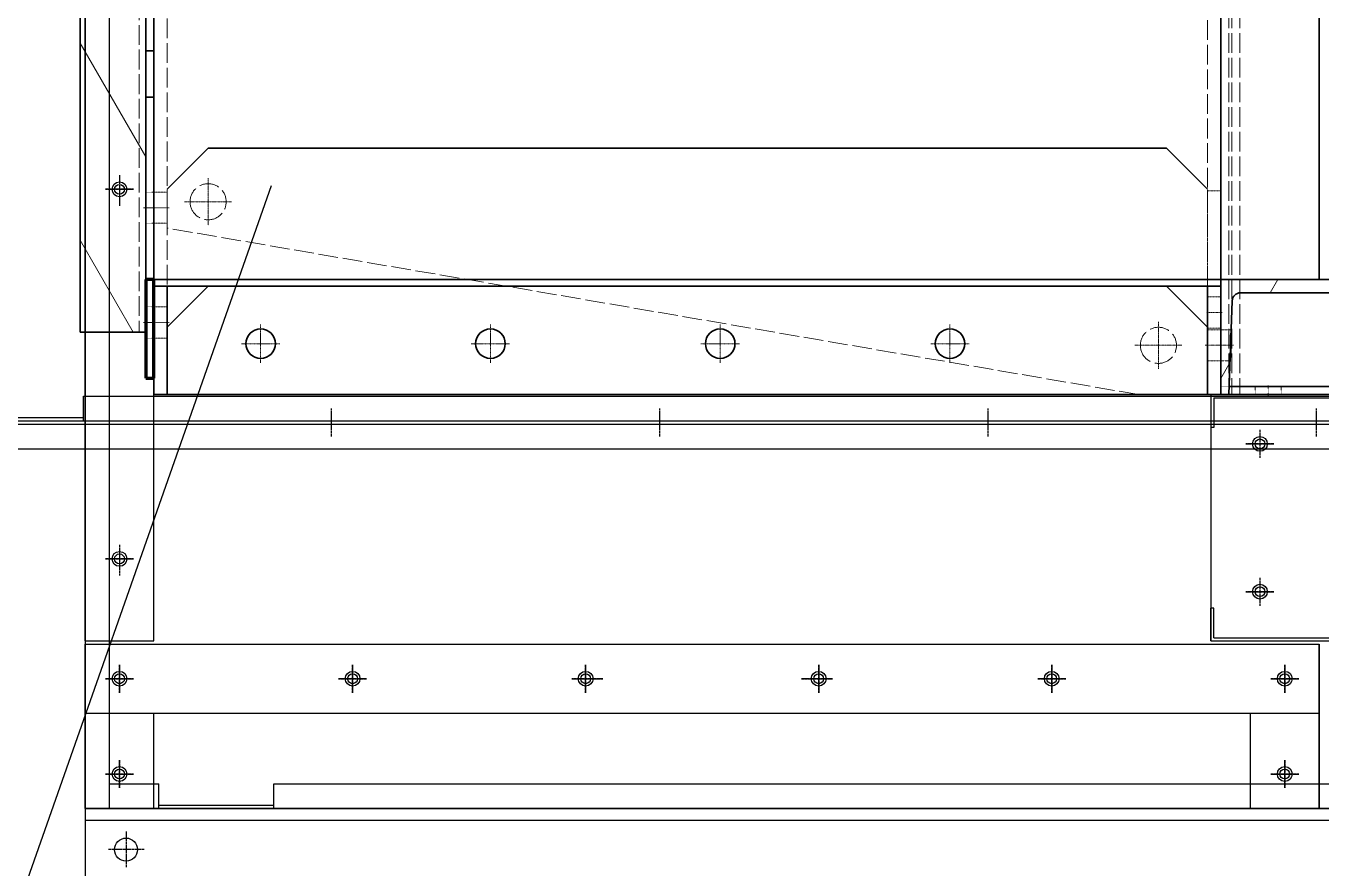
# Model space of a CAD drawing. Header units: millimetres. Extents: x 2376 to 31783, y 3878 to 24674.
# Drawn here: x 12412 to 13201, y 10311 to 10824 of the extents above; entities that cross this region are included whole.
import ezdxf

# ---------------------------------------------------------------- set-up
doc = ezdxf.new("R2010")
doc.units = ezdxf.units.MM
for name, pattern in [('CENTER', [2, 1.25, -0.25, 0.25, -0.25]), ('DASHDOT', [18.5, 12, -3, 0.5, -3]), ('DASHED', [15, 12, -3])]:
    doc.linetypes.add(name, pattern=pattern)
doc.layers.add('center', color=1, linetype='CENTER')
doc.layers.add('냉각탑_dim', color=1, linetype='Continuous')

# ---------------------------------------------------------------- blocks, each defined once
blk = doc.blocks.new('A$C55E021B5')
at = {"color": 7, "linetype": 'DASHED', "lineweight": 13}
for p, q in [((708.36, 2140.5), (708.36, 0.5)), ((713.35, 2140.5), (713.35, 0.5)), ((715, 2140.5), (715, 0.5)), ((1362, 2074.5), (1362, 66.5)), ((1370, 2074.5), (1370, 66.5)), ((720, 1968.48), (720, 172.52)), ((720, 168.07), (720, 1070.5)), ((728, 66.5), (728, 1070.5)), ((1379, 1050.5), (1379, 38.5)), ((770, 0.5), (1362, 101.88))]:
    blk.add_line(p, q, dxfattribs=at)
at = {"color": 7, "lineweight": 35}
for p, q in [((1375, 38.5), (1375, 2102.5)), ((1415, 2102.5), (1415, 38.5)), ((1370, 2070.5), (1370, 209.79)), ((1370, 2070.5), (1370, 209.79)), ((1375, 70.5), (1375, 2070.5)), ((1375, 2070.5), (1375, 209.79)), ((720, 936.5), (720, 70.5)), ((660, 560.85), (660, 70.5)), ((753, 150.5), (1337, 150.5)), ((1370, 70.5), (720, 70.5)), ((720, 66.5), (1370, 66.5)), ((753, 66.5), (1337, 66.5)), ((728, 0.5), (1362, 0.5))]:
    blk.add_line(p, q, dxfattribs=at)
at = {"color": 7, "lineweight": 13, "ltscale": 0.133334}
blk.add_line((1415, 214.47), (1375, 145.19), dxfattribs=at)
at = {"color": 7, "linetype": 'DASHED', "lineweight": 13, "ltscale": 0.046905}
blk.add_line((1370, 209.79), (1370, 181.64), dxfattribs=at)
at = {"color": 7, "lineweight": 35, "ltscale": 0.046905}
for p, q in [((1370, 181.64), (1370, 209.79)), ((1375, 181.64), (1375, 209.79))]:
    blk.add_line(p, q, dxfattribs=at)
at = {"color": 7, "lineweight": 35, "ltscale": 0.008333}
for p, q in [((1370, 209.79), (1375, 209.79)), ((1370, 181.64), (1375, 181.64)), ((1375, 70.5), (1370, 70.5)), ((1375, 10.5), (1370, 10.5))]:
    blk.add_line(p, q, dxfattribs=at)
at = {"color": 7, "lineweight": 35, "ltscale": 0.185241}
for p, q in [((1370, 181.64), (1370, 70.5)), ((1370, 181.64), (1370, 70.5)), ((1375, 181.64), (1375, 70.5))]:
    blk.add_line(p, q, dxfattribs=at)
at = {"color": 7, "lineweight": 35, "ltscale": 0.17003}
blk.add_line((720, 172.52), (720, 70.5), dxfattribs=at)
at = {"color": 7, "lineweight": 35, "ltscale": 0.16261}
blk.add_line((720, 70.5), (720, 168.07), dxfattribs=at)
at = {"color": 7, "lineweight": 35, "ltscale": 0.058926}
for p, q in [((753, 150.5), (728, 125.5)), ((753, 66.5), (728, 41.5))]:
    blk.add_line(p, q, dxfattribs=at)
at = {"color": 7, "lineweight": 35, "ltscale": 0.058925}
for p, q in [((1337, 150.5), (1362, 125.5)), ((1362, 41.5), (1337, 66.5))]:
    blk.add_line(p, q, dxfattribs=at)
at = {"color": 7, "linetype": 'DASHDOT', "lineweight": 13, "ltscale": 0.047667}
for p, q in [((1337, 132.19), (1337, 103.59)), ((1322.7, 117.89), (1351.3, 117.89)), ((758, 44.8), (758, 16.2)), ((743.7, 30.5), (772.3, 30.5))]:
    blk.add_line(p, q, dxfattribs=at)
at = {"color": 7, "linetype": 'DASHED', "lineweight": 13, "ltscale": 0.013333}
for p, q in [((720, 124.51), (728, 124.51)), ((728, 60), (720, 60)), ((728, 41), (720, 41)), ((720, 40), (728, 40)), ((720, 21), (728, 21))]:
    blk.add_line(p, q, dxfattribs=at)
at = {"color": 7, "linetype": 'DASHED', "lineweight": 13, "ltscale": 0.14}
blk.add_line((728, 41.5), (728, 125.5), dxfattribs=at)
at = {"color": 7, "linetype": 'DASHED', "lineweight": 13, "ltscale": 0.03936}
blk.add_line((1362, 101.88), (1362, 125.5), dxfattribs=at)
at = {"color": 7, "linetype": 'DASHED', "lineweight": 13, "ltscale": 0.013334}
for p, q in [((1370, 123.78), (1362, 123.78)), ((1370, 104.78), (1362, 104.78)), ((1370, 53.85), (1362, 53.85)), ((1370, 34.85), (1362, 34.85))]:
    blk.add_line(p, q, dxfattribs=at)
at = {"color": 7, "linetype": 'DASHED', "lineweight": 13, "ltscale": 0.008333}
for p, q in [((1375, 123.78), (1370, 123.78)), ((1375, 104.78), (1370, 104.78)), ((1375, 53.85), (1370, 53.85)), ((1375, 34.85), (1370, 34.85)), ((683.14, 0.5), (683.14, 5.5)), ((683.14, 0.5), (683.14, 5.5)), ((699.14, 0.5), (699.14, 5.5)), ((699.14, 0.5), (699.14, 5.5)), ((720, 5.5), (720, 0.5)), ((720, 5.5), (720, 0.5))]:
    blk.add_line(p, q, dxfattribs=at)
at = {"color": 7, "linetype": 'DASHDOT', "lineweight": 13, "ltscale": 0.025999}
for p, q in [((1376.3, 114.28), (1360.7, 114.28)), ((1376.3, 44.35), (1360.7, 44.35))]:
    blk.add_line(p, q, dxfattribs=at)
at = {"color": 7, "lineweight": 13, "ltscale": 0.10771}
blk.add_line((1415, 94.47), (1382.69, 38.5), dxfattribs=at)
at = {"color": 7, "lineweight": 35, "ltscale": 0.233334}
for p, q in [((720, 70.5), (580, 70.5)), ((580, 0.5), (720, 0.5)), ((720, 0.5), (580, 0.5)), ((720, 0.5), (580, 0.5))]:
    blk.add_line(p, q, dxfattribs=at)
at = {"color": 7, "linetype": 'DASHED', "lineweight": 13, "ltscale": 0.01}
blk.add_line((654, 70.5), (660, 70.5), dxfattribs=at)
at = {"color": 7, "lineweight": 13, "ltscale": 0.015396}
blk.add_line((689.87, 62.5), (685.25, 70.5), dxfattribs=at)
at = {"color": 7, "linetype": 'DASHED', "lineweight": 13, "ltscale": 0.116667}
blk.add_line((720, 70.5), (720, 0.5), dxfattribs=at)
at = {"color": 7, "lineweight": 35, "ltscale": 0.116667}
blk.add_line((720, 70.5), (720, 0.5), dxfattribs=at)
at = {"color": 7, "lineweight": 35, "ltscale": 0.006667}
for p, q in [((720, 66.5), (720, 70.5)), ((1370, 70.5), (1370, 66.5))]:
    blk.add_line(p, q, dxfattribs=at)
at = {"color": 7, "linetype": 'DASHED', "lineweight": 13, "ltscale": 0.006667}
blk.add_line((720, 66.5), (720, 70.5), dxfattribs=at)
at = {"color": 7, "lineweight": 35, "ltscale": 0.11}
for p, q in [((720, 66.5), (720, 0.5)), ((728, 66.5), (728, 0.5)), ((1362, 66.5), (1362, 0.5)), ((1370, 0.5), (1370, 66.5))]:
    blk.add_line(p, q, dxfattribs=at)
at = {"color": 7, "lineweight": 35, "ltscale": 0.013333}
for p, q in [((720, 66.5), (728, 66.5)), ((720, 0.5), (728, 0.5))]:
    blk.add_line(p, q, dxfattribs=at)
at = {"color": 7, "lineweight": 35, "ltscale": 0.013334}
for p, q in [((1370, 66.5), (1362, 66.5)), ((1362, 0.5), (1370, 0.5))]:
    blk.add_line(p, q, dxfattribs=at)
at = {"color": 7, "lineweight": 35, "ltscale": 0.1}
for p, q in [((1370, 70.5), (1370, 10.5)), ((1375, 70.5), (1375, 10.5))]:
    blk.add_line(p, q, dxfattribs=at)
at = {"color": 7, "lineweight": 140, "ltscale": 0.008333}
for p, q in [((1370, 70.5), (1375, 70.5)), ((1375, 10.5), (1370, 10.5))]:
    blk.add_line(p, q, dxfattribs=at)
at = {"color": 7, "lineweight": 140, "ltscale": 0.1}
for p, q in [((1370, 10.5), (1370, 70.5)), ((1375, 70.5), (1375, 10.5))]:
    blk.add_line(p, q, dxfattribs=at)
at = {"color": 7, "lineweight": 35, "ltscale": 0.193355}
blk.add_line((591.99, 62.5), (708.01, 62.5), dxfattribs=at)
at = {"color": 7, "lineweight": 35, "ltscale": 0.095349}
blk.add_line((713, 57.67), (715, 0.5), dxfattribs=at)
at = {"color": 7, "linetype": 'DASHDOT', "lineweight": 13, "ltscale": 0.016}
blk.add_line((728.8, 50.5), (719.2, 50.5), dxfattribs=at)
at = {"color": 7, "linetype": 'DASHED', "lineweight": 13, "ltscale": 0.010632}
blk.add_line((713.62, 40), (720, 40), dxfattribs=at)
at = {"color": 7, "linetype": 'DASHED', "lineweight": 13, "ltscale": 0.010079}
for p, q in [((720, 40), (713.95, 40)), ((720, 21), (713.95, 21))]:
    blk.add_line(p, q, dxfattribs=at)
at = {"color": 7, "lineweight": 35, "ltscale": 0.068333}
for p, q in [((728, 41.5), (728, 0.5)), ((1362, 0.5), (1362, 41.5))]:
    blk.add_line(p, q, dxfattribs=at)
at = {"color": 7, "linetype": 'DASHDOT', "lineweight": 13, "ltscale": 0.039}
for p, q in [((885, 43.2), (885, 19.8)), ((1025, 43.2), (1025, 19.8)), ((1165, 43.2), (1165, 19.8)), ((1305, 43.2), (1305, 19.8)), ((873.3, 31.5), (896.7, 31.5)), ((1013.3, 31.5), (1036.7, 31.5)), ((1153.3, 31.5), (1176.7, 31.5)), ((1293.3, 31.5), (1316.7, 31.5))]:
    blk.add_line(p, q, dxfattribs=at)
at = {"color": 7, "lineweight": 35, "ltscale": 0.066667}
blk.add_line((1375, 38.5), (1415, 38.5), dxfattribs=at)
at = {"color": 7, "linetype": 'DASHDOT', "lineweight": 13, "ltscale": 0.02876}
blk.add_line((712.18, 30.5), (729.44, 30.5), dxfattribs=at)
at = {"color": 7, "linetype": 'DASHED', "lineweight": 13, "ltscale": 0.009527}
blk.add_line((714.28, 21), (720, 21), dxfattribs=at)
at = {"color": 7, "lineweight": 13, "ltscale": 0.018955}
blk.add_line((720, 10.31), (714.31, 20.16), dxfattribs=at)
at = {"color": 7, "lineweight": 35, "ltscale": 0.216085}
blk.add_line((585.17, 5.5), (714.83, 5.5), dxfattribs=at)
blk.add_line((585.17, 5.5), (714.83, 5.5), dxfattribs=at)
at = {"color": 7, "linetype": 'DASHDOT', "lineweight": 13, "ltscale": 0.01}
blk.add_line((691.14, 0), (691.14, 6), dxfattribs=at)
at = {"color": 7, "linetype": 'DASHED', "lineweight": 13, "ltscale": 0.008624}
blk.add_line((714.83, 5.5), (720, 5.5), dxfattribs=at)
blk.add_line((714.83, 5.5), (720, 5.5), dxfattribs=at)
at = {"color": 7, "lineweight": 35, "ltscale": 0.008334}
blk.add_line((715, 0.5), (720, 0.5), dxfattribs=at)
at = {"color": 7, "linetype": 'DASHED', "lineweight": 13}
for centre in [(1337, 117.89), (758, 30.5)]:
    blk.add_circle(centre, 11, dxfattribs=at)
at = {"color": 7, "lineweight": 35}
for centre in [(885, 31.5), (1025, 31.5), (1165, 31.5), (1305, 31.5)]:
    blk.add_circle(centre, 9, dxfattribs=at)
blk.add_arc((708.01, 57.5), 5, 2, 90, dxfattribs=at)
at = {"color": 7, "linetype": 'DASHED', "lineweight": 13}
for ratio, start_param, end_param in [(0.034919, 0.00005, 1.070675), (0.034921, 4.212393, 6.283223), (0.034921, 1.0708, 3.14163), (0.034919, 3.141642, 4.212267)]:
    blk.add_ellipse((713.95, 30.5), major_axis=(0, 9.5), ratio=ratio, start_param=start_param, end_param=end_param, dxfattribs=at)
blk = doc.blocks.new('A$C2DCE4B7C')
for p, q in [((0, 0), (0, 100)), ((0, 0), (0, 100)), ((0, 100), (752, 100)), ((752, 100), (752, 0)), ((752, 0), (752, 100)), ((0, 0), (0, 58)), ((0, 58), (752, 58)), ((42, 0), (42, 58)), ((710, 58), (710, 0)), ((0, 0), (42, 0)), ((710, 0), (752, 0))]:
    blk.add_line(p, q)
for centre in [(21, 79), (163, 79), (305, 79), (447, 79), (589, 79), (731, 79), (731, 79), (21, 21), (731, 21)]:
    blk.add_circle(centre, 3)
at = {"layer": 'center'}
for p, q in [((21, 87.5), (21, 70.5)), ((21, 70.5), (21, 87.5)), ((163, 70.5), (163, 87.5)), ((163, 87.5), (163, 70.5)), ((305, 70.5), (305, 87.5)), ((305, 87.5), (305, 70.5)), ((447, 70.5), (447, 87.5)), ((447, 87.5), (447, 70.5)), ((589, 70.5), (589, 87.5)), ((589, 87.5), (589, 70.5)), ((731, 70.5), (731, 87.5)), ((731, 70.5), (731, 87.5)), ((731, 87.5), (731, 70.5)), ((731, 87.5), (731, 70.5)), ((29.5, 79), (12.5, 79)), ((12.5, 79), (29.5, 79)), ((154.5, 79), (171.5, 79)), ((171.5, 79), (154.5, 79)), ((296.5, 79), (313.5, 79)), ((313.5, 79), (296.5, 79)), ((436.5, 79), (453.5, 79)), ((453.5, 79), (436.5, 79)), ((580.5, 79), (597.5, 79)), ((597.5, 79), (580.5, 79)), ((722.5, 79), (739.5, 79)), ((722.5, 79), (739.5, 79)), ((739.5, 79), (722.5, 79)), ((739.5, 79), (722.5, 79)), ((21, 29.5), (21, 12.5)), ((21, 12.5), (21, 29.5)), ((731, 12.5), (731, 29.5)), ((731, 29.5), (731, 12.5)), ((29.5, 21), (12.5, 21)), ((12.5, 21), (29.5, 21)), ((739.5, 21), (722.5, 21)), ((739.5, 21), (722.5, 21))]:
    blk.add_line(p, q, dxfattribs=at)
blk = doc.blocks.new('A$C6D98368F')
for p, q in [((0, 266), (2118, 266)), ((0, 266), (0, 166)), ((0, 266), (0, 166)), ((0, 259), (2118, 259)), ((0, 259), (2118, 259))]:
    blk.add_line(p, q)
blk.add_circle((25, 241), 7)
blk.add_circle((25, 241), 7)
blk.add_circle((25, 241), 7)
at = {"layer": 'center'}
for p, q in [((25, 252), (25, 230)), ((36, 241), (14, 241))]:
    blk.add_line(p, q, dxfattribs=at)
blk = doc.blocks.new('A$C3A446159')
for p, q in [((0, 150), (0, 0)), ((0, 150), (150, 150)), ((0, 150), (0, 130)), ((150, 150), (150, 0)), ((2, 148), (148, 148)), ((2, 148), (2, 130)), ((148, 148), (148, 2)), ((2, 130), (0, 130)), ((2, 20), (0, 20)), ((0, 0), (0, 20)), ((2, 2), (2, 20)), ((0, 0), (150, 0)), ((2, 2), (148, 2))]:
    blk.add_line(p, q)
for centre in [(30, 120), (120, 120), (30, 30), (120, 30)]:
    blk.add_circle(centre, 3)
at = {"layer": 'center'}
for p, q in [((30, 128.5), (30, 111.5)), ((120, 128.5), (120, 111.5)), ((38.5, 120), (21.5, 120)), ((128.5, 120), (111.5, 120)), ((30, 38.5), (30, 21.5)), ((120, 38.5), (120, 21.5)), ((38.5, 30), (21.5, 30)), ((128.5, 30), (111.5, 30))]:
    blk.add_line(p, q, dxfattribs=at)
blk = doc.blocks.new('A$C25707C5C')
for p, q in [((0, 2586), (0, 0)), ((15, 0), (15, 2586)), ((15, 15), (45, 15)), ((45, 0), (45, 15)), ((115, 0), (115, 15)), ((115, 15), (1085, 15)), ((1100, 0), (0, 0)), ((45, 2), (115, 2))]:
    blk.add_line(p, q)
for centre, radius in [((21, 377), 3), ((715.86, 222), 4.5), ((715.86, 222), 4.5), ((715.86, 222), 4.5), ((715.86, 222), 4.5), ((21, 152), 3), ((715.86, 132), 4.5), ((715.86, 132), 4.5), ((715.86, 132), 4.5), ((715.86, 132), 4.5), ((21, 79), 4.5), ((21, 79), 4.5), ((163, 79), 4.5), ((305, 79), 4.5), ((447, 79), 4.5), ((589, 79), 4.5), ((731, 79), 4.5), ((21, 21), 4.5), ((731, 21), 4.5)]:
    blk.add_circle(centre, radius)
at = {"layer": 'center'}
for p, q in [((21, 385.5), (21, 368.5)), ((21, 383.97), (21, 366.97)), ((12.5, 377), (29.5, 377)), ((715.86, 230.5), (715.86, 213.5)), ((715.86, 230.5), (715.86, 213.5)), ((707.36, 222), (724.36, 222)), ((707.36, 222), (724.36, 222)), ((21, 160.5), (21, 143.5)), ((21, 158.97), (21, 141.97)), ((12.5, 152), (29.5, 152)), ((715.86, 140.5), (715.86, 123.5)), ((715.86, 140.5), (715.86, 123.5)), ((707.36, 132), (724.36, 132)), ((707.36, 132), (724.36, 132)), ((21, 70.5), (21, 87.5)), ((21, 70.5), (21, 87.5)), ((21, 87.5), (21, 70.5)), ((21, 87.5), (21, 70.5)), ((163, 70.5), (163, 87.5)), ((163, 87.5), (163, 70.5)), ((305, 70.5), (305, 87.5)), ((305, 87.5), (305, 70.5)), ((447, 70.5), (447, 87.5)), ((447, 87.5), (447, 70.5)), ((589, 87.5), (589, 70.5)), ((589, 70.5), (589, 87.5)), ((731, 87.5), (731, 70.5)), ((731, 70.5), (731, 87.5)), ((29.5, 79), (12.5, 79)), ((29.5, 79), (12.5, 79)), ((12.5, 79), (29.5, 79)), ((12.5, 79), (29.5, 79)), ((171.5, 79), (154.5, 79)), ((154.5, 79), (171.5, 79)), ((315.5, 79), (298.5, 79)), ((298.5, 79), (315.5, 79)), ((455.5, 79), (438.5, 79)), ((438.5, 79), (455.5, 79)), ((580.5, 79), (597.5, 79)), ((597.5, 79), (580.5, 79)), ((722.5, 79), (739.5, 79)), ((739.5, 79), (722.5, 79)), ((21, 12.5), (21, 29.5)), ((21, 29.5), (21, 12.5)), ((731, 29.5), (731, 12.5)), ((731, 12.5), (731, 29.5)), ((12.5, 21), (29.5, 21)), ((12.5, 21), (29.5, 21)), ((722.5, 21), (739.5, 21)), ((739.5, 21), (722.5, 21))]:
    blk.add_line(p, q, dxfattribs=at)
blk = doc.blocks.new('A$C0E961EF8')
for p, q in [((42, 1221), (0, 1221)), ((0, 0), (0, 1221)), ((42, 0), (42, 1221)), ((0, 0), (42, 0))]:
    blk.add_line(p, q)
for centre in [(21, 1175), (21, 950), (21, 725), (21, 500), (21, 275), (21, 50)]:
    blk.add_circle(centre, 4.5)
at = {"layer": 'center'}
for p, q in [((21, 1183.5), (21, 1166.5)), ((21, 1181.97), (21, 1164.97)), ((29.5, 1175), (12.5, 1175)), ((21, 958.5), (21, 941.5)), ((21, 956.97), (21, 939.97)), ((29.5, 950), (12.5, 950)), ((21, 733.5), (21, 716.5)), ((21, 731.97), (21, 714.97)), ((29.5, 725), (12.5, 725)), ((21, 508.5), (21, 491.5)), ((21, 506.97), (21, 489.97)), ((29.5, 500), (12.5, 500)), ((21, 283.5), (21, 266.5)), ((21, 281.97), (21, 264.97)), ((29.5, 275), (12.5, 275)), ((21, 58.5), (21, 41.5)), ((21, 56.97), (21, 39.97)), ((29.5, 50), (12.5, 50))]:
    blk.add_line(p, q, dxfattribs=at)
blk = doc.blocks.new('A$C254622FA')
at = {"color": 7}
for p, q in [((0, 500), (3400, 500)), ((15, 485), (3385, 485))]:
    blk.add_line(p, q, dxfattribs=at)
blk = doc.blocks.new('A$C35EA48DC')
for p, q in [((99, 24.5), (1085, 24.5)), ((99, 9.5), (99, 24.5)), ((0, 9.5), (1100, 9.5)), ((45, 11.5), (99, 11.5))]:
    blk.add_line(p, q)
at = {"layer": 'center'}
for p, q in [((250, 17), (250, 0)), ((450, 17), (450, 0)), ((650, 17), (650, 0)), ((850, 17), (850, 0))]:
    blk.add_line(p, q, dxfattribs=at)
blk = doc.blocks.new('1')
for name, p in [('A$C25707C5C', (12447.78, 10347.22)), ('A$C0E961EF8', (12447.77, 10449.22)), ('A$C3A446159', (13133.64, 10449.22)), ('A$C254622FA', (12347.78, 10081.22)), ('A$C2DCE4B7C', (12447.78, 10347.22)), ('A$C6D98368F', (12447.78, 10081.22))]:
    blk.add_blockref(name, p)
at = {"color": 7}
blk.add_blockref('A$C35EA48DC', (12347.84, 10573.72), dxfattribs=at)
at = {"xscale": -1}
blk.add_blockref('A$C55E021B5', (13859.78, 10598.72), dxfattribs=at)

msp = doc.modelspace()

# ---------------------------------------------------------------- linework, layer by layer
at = {"layer": '냉각탑_dim', "linetype": 'ByBlock', "lineweight": -2, "elevation": 0}
msp.add_lwpolyline([(12561.09, 10726.22), (12239.14, 9811.14)], dxfattribs=at)

# ---------------------------------------------------------------- block references
msp.add_blockref('1', (0, 0))

doc.saveas('drawing.dxf')
